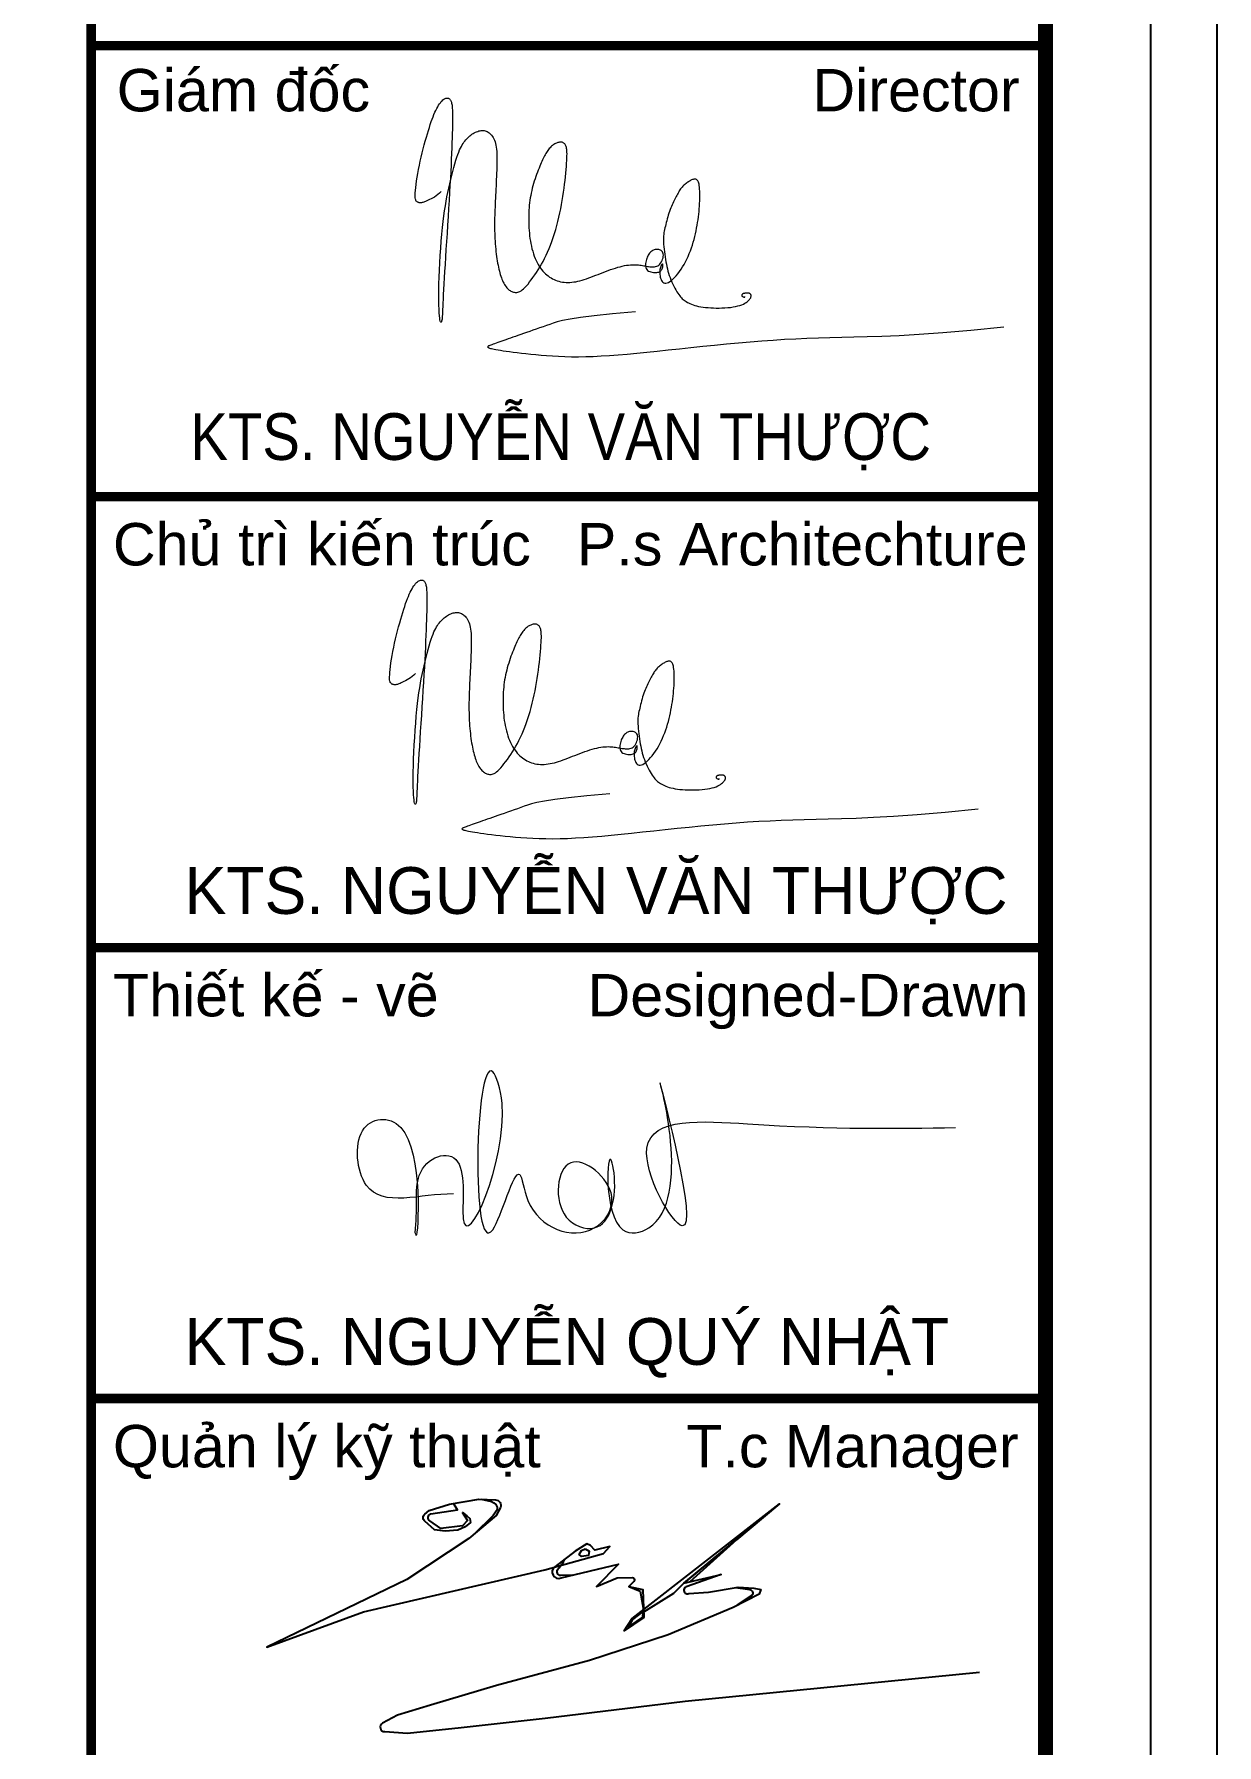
# Model space of a CAD drawing. Header units: millimetres. Extents: x -34806 to 662668, y 63228 to 99452.
# Drawn here: x 551685 to 556876, y 73953 to 81463 of the extents above; entities that cross this region are included whole.
import ezdxf

# ---------------------------------------------------------------- set-up
doc = ezdxf.new("R2010")
doc.units = ezdxf.units.MM
doc.header["$LTSCALE"] = 200
doc.header["$MEASUREMENT"] = 0
doc.layers.get('0').update_dxf_attribs({"color": 95, "linetype": 'CONTINUOUS'})
doc.layers.get('DEFPOINTS').update_dxf_attribs({"linetype": 'CONTINUOUS'})
doc.layers.add('hacth', color=251, linetype='CONTINUOUS', lineweight=13)
for name, color, linetype in [('KHUNGTEN', 7, 'CONTINUOUS'), ('TEXT', 7, 'CONTINUOUS'), ('TEXT2', 6, 'CONTINUOUS'), ('TH', 4, 'CONTINUOUS'), ('TUONG', 2, 'CONTINUOUS')]:
    doc.layers.add(name, color=color, linetype=linetype)
doc.styles.add('Arial iso', font='VNARIAL.ttf')
doc.styles.add('VNCC-SIM', font='VHAVAN.ttf', dxfattribs={"width": 0.85})

# ---------------------------------------------------------------- blocks, each defined once
blk = doc.blocks.new('eyey')
at = {"layer": 'TEXT'}
blk.add_lwpolyline([(857598, -329566), (858221, -330064), (858651, -330415), (858732, -330999), (857985, -331594), (857001, -332040), (855251, -332170), (853778, -331988), (852444, -330783, -0.4387421), (852435, -329839), (853068, -329329), (855860, -328456), (859862, -327752), (862169, -327861, -0.5275311), (862824, -328922), (862263, -329997), (858501, -333190), (849998, -338818), (830763, -348112), (844015, -343247), (868918, -337466), (876988, -335232), (877866, -334275), (875791, -334754), (875192, -334116), (874674, -333917), (873078, -334913), (870285, -337066, 0.8764844), (871163, -338581), (879063, -336707), (876030, -339776), (878863, -338581), (880914, -338538, -0.6789702), (881138, -339070), (880465, -339743), (882366, -340167), (882523, -344014), (879841, -345842), (880914, -344171), (901170, -328430), (888030, -339316), (893139, -338110), (888339, -339821, 1.0448231), (888704, -340719), (891399, -340550), (895469, -339849), (897603, -339989), (898585, -340158), (898361, -340831), (894793, -342630), (885863, -346421), (875047, -349907), (862289, -353363), (853242, -356064), (848723, -357411), (846645, -358532, 0.7905999), (846954, -359682), (850074, -359907), (857433, -359122), (868980, -357832), (888178, -355522), (928630, -351509)], format="xyb", dxfattribs=at)
at = {"layer": 'TEXT2'}
blk.add_lwpolyline([(874449, -334606), (875013, -334916), (874942, -335493), (873969, -335662), (873645, -335352), (873984, -334803), (874449, -334606)], dxfattribs=at)
at = {"layer": 'TH'}
for points in [[(857598, -329566), (858324, -330711), (857636, -331414), (854668, -331804), (853122, -330758, -0.6401793), (853278, -329806), (856949, -329244), (856369, -328366)], [(872753, -338203), (871152, -338252, -0.6729427), (870752, -337349, 0.084292), (871681, -335989, -4.5625712)], [(895092, -339914), (897074, -340190, -0.6042128), (897360, -340984), (895356, -342346)]]:
    blk.add_lwpolyline(points, format="xyb", dxfattribs=at)
for points in [[(882530, -343232), (886628, -340681), (888030, -339316), (901170, -328430), (895230, -333351), (888856, -339121)], [(880465, -339743), (882016, -340407), (882480, -342954)], [(882369, -343261), (882330, -343965), (880467, -345241), (881028, -344278), (882369, -343261)]]:
    blk.add_lwpolyline(points, dxfattribs=at)
at = {"layer": 'TUONG'}
blk.add_lwpolyline([(860168, -327766), (861604, -328110, -0.3773591), (862396, -329233), (861839, -329994), (859245, -332558)], format="xyb", dxfattribs=at)
blk = doc.blocks.new('khung')
at = {"color": 7}
for points in [[(28904.2, 10202.6), (28898.2, 10196.7), (28891.9, 10191.4), (28885.5, 10186.7), (28879.2, 10182.6), (28872.9, 10178.9), (28866.9, 10175.8), (28861.2, 10173), (28856, 10170.6), (28851.4, 10168.5), (28847.3, 10166.7), (28843.6, 10165.2), (28840.4, 10164), (28837.5, 10163), (28834.8, 10162.2), (28832.4, 10161.7), (28830, 10161.5), (28827.8, 10161.4), (28825.6, 10161.6), (28823.5, 10161.9), (28821.4, 10162.4), (28819.5, 10163.2), (28817.7, 10164.1), (28816, 10165.2), (28814.5, 10166.5), (28813.1, 10168), (28811.8, 10169.8), (28810.8, 10172.2), (28810, 10175.2), (28809.4, 10179.1), (28809.1, 10184), (28809.1, 10190.2), (28809.5, 10197.7), (28810.1, 10206.8), (28811.2, 10217.2), (28812.6, 10228.9), (28814.3, 10241.5), (28816.3, 10255), (28818.7, 10269.2), (28821.3, 10283.9), (28824.3, 10298.9), (28827.5, 10314), (28831, 10329.1), (28834.6, 10344.2), (28838.4, 10359), (28842.2, 10373.6), (28846.1, 10387.7), (28850, 10401.2), (28853.7, 10414.2), (28857.4, 10426.3), (28860.9, 10437.8), (28864.4, 10448.5), (28867.8, 10458.6), (28871.2, 10468), (28874.5, 10476.8), (28877.8, 10485.1), (28881.2, 10492.8), (28884.6, 10500), (28887.9, 10506.6), (28891.3, 10512.8), (28894.7, 10518.4), (28898.1, 10523.4), (28901.4, 10528), (28904.6, 10531.9), (28907.7, 10535.3), (28910.8, 10538.2), (28913.7, 10540.5), (28916.6, 10542.3), (28919.3, 10543.6), (28921.8, 10544.5), (28924.3, 10545), (28926.5, 10545.1), (28928.7, 10544.9), (28930.6, 10544.3), (28932.5, 10543.4), (28934.1, 10542.3), (28935.7, 10540.8), (28937.1, 10539.1), (28938.3, 10537.1), (28939.5, 10534.9), (28940.6, 10532.4), (28941.5, 10529.6), (28942.4, 10526.5), (28943.2, 10522.9), (28943.8, 10518.6), (28944.4, 10513.5), (28944.9, 10507.4), (28945.2, 10500.3), (28945.4, 10492), (28945.6, 10482.4), (28945.6, 10471.5), (28945.5, 10459.3), (28945.4, 10445.9), (28945.1, 10431.3), (28944.7, 10415.6), (28944.2, 10398.9), (28943.6, 10381.1), (28942.9, 10362.3), (28942.1, 10342.5), (28941.2, 10321.6), (28940.2, 10299.6), (28939, 10276.3), (28937.8, 10251.9), (28936.3, 10226.1), (28934.8, 10198.9), (28933.1, 10170.4), (28931.3, 10140.9), (28929.4, 10110.7), (28927.5, 10080.1), (28925.5, 10049.6), (28923.6, 10019.5), (28921.7, 9990.2), (28919.9, 9962), (28918.3, 9935.2), (28916.7, 9910), (28915.3, 9886.4), (28914.1, 9864.4), (28912.9, 9844.2), (28911.9, 9825.7), (28911, 9809), (28910.3, 9794.2), (28909.8, 9781.3), (28909.3, 9770.2), (28908.9, 9760.7), (28908.5, 9752.6), (28908.2, 9745.8), (28907.8, 9740.2), (28907.3, 9735.5), (28906.7, 9731.6), (28905.9, 9728.4), (28905, 9726), (28904, 9724.6), (28903, 9724.4), (28901.9, 9725.6), (28900.8, 9728.4), (28899.7, 9733), (28898.7, 9739.4), (28897.8, 9748), (28897, 9758.7), (28896.3, 9771.4), (28895.8, 9786.1), (28895.5, 9802.9), (28895.4, 9821.5), (28895.6, 9842.1), (28896.1, 9864.6), (28896.9, 9888.9), (28898, 9914.6), (28899.3, 9941.1), (28900.9, 9968.1), (28902.8, 9995), (28904.7, 10021.4), (28906.9, 10046.8), (28909.2, 10070.8), (28911.6, 10092.9), (28914, 10113.4), (28916.7, 10132.4), (28919.4, 10150.2), (28922.3, 10167.1), (28925.3, 10183.4), (28928.5, 10199.2), (28931.9, 10214.9), (28935.4, 10230.7), (28939.1, 10246.3), (28942.8, 10261.7), (28946.6, 10276.6), (28950.4, 10290.9), (28954.2, 10304.5), (28957.9, 10317), (28961.5, 10328.3), (28965, 10338.4), (28968.4, 10347.3), (28971.6, 10355.1), (28974.8, 10362), (28978, 10368.1), (28981.1, 10373.5), (28984.3, 10378.5), (28987.6, 10383.1), (28990.9, 10387.5), (28994.3, 10391.6), (28997.8, 10395.6), (29001.5, 10399.3), (29005.2, 10402.9), (29009, 10406.2), (29012.9, 10409.3), (29016.9, 10412.2), (29021.1, 10414.9), (29025.3, 10417.4), (29029.6, 10419.6), (29033.9, 10421.5), (29038.1, 10423.1), (29042.4, 10424.5), (29046.5, 10425.4), (29050.6, 10426.1), (29054.5, 10426.3), (29058.3, 10426.2), (29062, 10425.7), (29065.6, 10424.9), (29069.2, 10423.6), (29072.6, 10422), (29076, 10420.1), (29079.3, 10417.8), (29082.5, 10415.1), (29085.7, 10412.1), (29088.8, 10408.6), (29091.7, 10404.8), (29094.5, 10400.5), (29097, 10395.8), (29099.3, 10390.7), (29101.4, 10385), (29103.1, 10378.9), (29104.6, 10372.2), (29105.8, 10365.1), (29106.7, 10357.5), (29107.5, 10349.5), (29108, 10340.9), (29108.3, 10331.9), (29108.4, 10322.4), (29108.4, 10312.5), (29108.2, 10302.2), (29108, 10291.6), (29107.6, 10280.6), (29107.2, 10269.4), (29106.6, 10258.1), (29106.1, 10246.6), (29105.5, 10235), (29105, 10223.5), (29104.4, 10211.9), (29103.9, 10200.4), (29103.3, 10189.1), (29102.8, 10177.9), (29102.3, 10166.9), (29101.8, 10156.1), (29101.4, 10145.6), (29101, 10135.5), (29100.6, 10125.6), (29100.3, 10116), (29100, 10106.5), (29099.8, 10097.1), (29099.7, 10087.8), (29099.7, 10078.4), (29099.8, 10068.9), (29100, 10059.3), (29100.2, 10049.6), (29100.6, 10039.9), (29101.1, 10030.1), (29101.6, 10020.4), (29102.3, 10010.8), (29103.1, 10001.3), (29103.9, 9991.9), (29104.9, 9982.8), (29106, 9973.8), (29107.1, 9965.2), (29108.3, 9956.7), (29109.6, 9948.5), (29111, 9940.6), (29112.5, 9932.9), (29114, 9925.5), (29115.5, 9918.4), (29117.2, 9911.6), (29118.9, 9905.1), (29120.7, 9898.8), (29122.6, 9892.8), (29124.6, 9887.1), (29126.7, 9881.6), (29128.9, 9876.3), (29131.2, 9871.3), (29133.7, 9866.6), (29136.3, 9862.1), (29139, 9858), (29141.8, 9854.1), (29144.6, 9850.5), (29147.5, 9847.3), (29150.4, 9844.5), (29153.4, 9841.9), (29156.4, 9839.8), (29159.4, 9838), (29162.5, 9836.4), (29165.6, 9835.2), (29168.8, 9834.3), (29171.9, 9833.6), (29175.1, 9833.2), (29178.4, 9833), (29181.7, 9833.1), (29185.2, 9833.7), (29188.8, 9834.8), (29192.6, 9836.5), (29196.7, 9838.9), (29201.1, 9842.1), (29205.8, 9846.2), (29210.9, 9851.2), (29216.4, 9857.2), (29222.1, 9863.9), (29228.1, 9871.4), (29234.2, 9879.5), (29240.4, 9888.1), (29246.7, 9897.1), (29252.9, 9906.4), (29259.1, 9916), (29265.2, 9925.9), (29271.2, 9936.2), (29277.1, 9946.7), (29282.9, 9957.7), (29288.6, 9969.2), (29294.1, 9981.1), (29299.4, 9993.6), (29304.7, 10006.7), (29309.7, 10020.2), (29314.5, 10034.2), (29319.2, 10048.6), (29323.6, 10063.4), (29327.8, 10078.3), (29331.7, 10093.5), (29335.4, 10108.7), (29338.8, 10124.1), (29341.9, 10139.4), (29344.8, 10154.7), (29347.4, 10169.9), (29349.8, 10185), (29352.1, 10200), (29354.1, 10214.7), (29356, 10229.1), (29357.7, 10243.3), (29359.2, 10257), (29360.6, 10270.3), (29361.8, 10282.9), (29362.8, 10294.9), (29363.6, 10306), (29364.2, 10316.2), (29364.7, 10325.4), (29364.9, 10333.4), (29365, 10340.5), (29364.8, 10346.7), (29364.5, 10352), (29364, 10356.7), (29363.4, 10360.7), (29362.6, 10364.3), (29361.6, 10367.4), (29360.5, 10370.2), (29359.3, 10372.8), (29358, 10375), (29356.5, 10377), (29354.8, 10378.7), (29353.1, 10380.2), (29351.2, 10381.4), (29349.2, 10382.3), (29347, 10383), (29344.7, 10383.4), (29342.3, 10383.6), (29339.8, 10383.6), (29337.2, 10383.3), (29334.5, 10382.8), (29331.8, 10382.1), (29328.9, 10381.2), (29326, 10380.1), (29323.1, 10378.8), (29320.1, 10377.2), (29317.2, 10375.5), (29314.2, 10373.5), (29311.3, 10371.3), (29308.4, 10368.8), (29305.6, 10366.2), (29302.9, 10363.3), (29300.2, 10360.1), (29297.6, 10356.8), (29295.1, 10353.2), (29292.5, 10349.5), (29290.1, 10345.5), (29287.7, 10341.5), (29285.2, 10337.2), (29282.8, 10332.9), (29280.5, 10328.3), (29278, 10323.5), (29275.6, 10318.5), (29273.1, 10313.2), (29270.6, 10307.5), (29268, 10301.5), (29265.2, 10295.1), (29262.4, 10288.3), (29259.6, 10281), (29256.6, 10273.5), (29253.7, 10265.6), (29250.8, 10257.5), (29248, 10249.1), (29245.2, 10240.7), (29242.6, 10232.1), (29240.2, 10223.4), (29237.9, 10214.8), (29235.8, 10206), (29233.8, 10197.3), (29232.1, 10188.4), (29230.5, 10179.6), (29229.1, 10170.7), (29227.9, 10161.7), (29226.9, 10152.7), (29226.1, 10143.7), (29225.4, 10134.6), (29225, 10125.5), (29224.7, 10116.3), (29224.6, 10107), (29224.6, 10097.7), (29224.7, 10088.3), (29225.1, 10078.8), (29225.5, 10069.3), (29226.1, 10059.7), (29227, 10050.1), (29228, 10040.5), (29229.2, 10030.9), (29230.7, 10021.3), (29232.5, 10011.8), (29234.5, 10002.4), (29236.7, 9993.1), (29239.3, 9983.9), (29242, 9975), (29245, 9966.4), (29248.3, 9958), (29251.8, 9950.1), (29255.4, 9942.5), (29259.3, 9935.4), (29263.4, 9928.8), (29267.7, 9922.6), (29272.1, 9916.9), (29276.7, 9911.5), (29281.4, 9906.4), (29286.3, 9901.8), (29291.2, 9897.4), (29296.2, 9893.4), (29301.3, 9889.6), (29306.6, 9886.2), (29311.9, 9883.1), (29317.5, 9880.3), (29323.2, 9877.8), (29329, 9875.7), (29335.1, 9873.9), (29341.4, 9872.4), (29347.9, 9871.2), (29354.6, 9870.4), (29361.4, 9869.9), (29368.4, 9869.8), (29375.5, 9869.9), (29382.7, 9870.5), (29390.1, 9871.4), (29397.4, 9872.6), (29404.9, 9874.1), (29412.5, 9876), (29420.2, 9878.1), (29428.1, 9880.5), (29436.1, 9883.2), (29444.3, 9886.1), (29452.7, 9889.2), (29461.3, 9892.5), (29470.1, 9895.9), (29479, 9899.4), (29488, 9903), (29497.1, 9906.6), (29506.3, 9910.1), (29515.4, 9913.5), (29524.4, 9916.7), (29533.4, 9919.7), (29542.2, 9922.6), (29550.8, 9925.1), (29559.3, 9927.4), (29567.5, 9929.5), (29575.4, 9931.2), (29583, 9932.6), (29590.2, 9933.6), (29597.1, 9934.3), (29603.6, 9934.7), (29609.8, 9934.8), (29615.6, 9934.7), (29621.2, 9934.3), (29626.5, 9933.8), (29631.6, 9933.2), (29636.5, 9932.5), (29641.3, 9931.7), (29645.9, 9930.9), (29650.4, 9930.1), (29654.8, 9929.3), (29659.1, 9928.6), (29663.4, 9928), (29667.7, 9927.5), (29672.1, 9927.1), (29676.4, 9926.9), (29680.8, 9926.9), (29685.2, 9927.2), (29689.4, 9928), (29693.5, 9929.2), (29697.5, 9931), (29701.2, 9933.4), (29704.7, 9936.5), (29707.9, 9940.4), (29710.7, 9944.8), (29713.1, 9949.8), (29715.1, 9954.9), (29716.5, 9960.1), (29717.4, 9965.3), (29717.7, 9970.1), (29717.4, 9974.5), (29716.4, 9978.3), (29714.8, 9981.5), (29712.7, 9984.2), (29710.2, 9986.3), (29707.3, 9988), (29704.2, 9989.2), (29700.9, 9990), (29697.5, 9990.4), (29694.2, 9990.5), (29690.8, 9990.3), (29687.6, 9989.8), (29684.4, 9988.9), (29681.2, 9987.7), (29678.2, 9986.2), (29675.3, 9984.3), (29672.5, 9982.1), (29669.8, 9979.6), (29667.2, 9976.7), (29664.9, 9973.6), (29662.7, 9970.1), (29660.6, 9966.3), (29658.8, 9962.3), (29657.1, 9958), (29655.6, 9953.4), (29654.4, 9948.6), (29653.4, 9943.7), (29652.8, 9938.7), (29652.5, 9933.8), (29652.8, 9929), (29653.7, 9924.6), (29655.1, 9920.5), (29657.3, 9916.9), (29660.2, 9913.9), (29663.8, 9911.5), (29667.8, 9909.5), (29672.2, 9908.1), (29676.8, 9907.1), (29681.4, 9906.4), (29685.9, 9906.2), (29690.2, 9906.2), (29694.1, 9906.5), (29697.6, 9907.1), (29700.8, 9908), (29703.7, 9909.2), (29706.2, 9910.7), (29708.4, 9912.6), (29710.3, 9914.8), (29712, 9917.3), (29713.3, 9920.2), (29714.4, 9923.3), (29715.3, 9926.5), (29715.8, 9929.5), (29716.1, 9932.3), (29716, 9934.7), (29715.7, 9936.5), (29715.2, 9937.6), (29714.3, 9937.8), (29713.2, 9937.2), (29711.9, 9935.8), (29710.6, 9933.8), (29709.3, 9931.2), (29708, 9928.1), (29706.8, 9924.6), (29705.8, 9920.7), (29705.1, 9916.6), (29704.6, 9912.2), (29704.4, 9907.7), (29704.5, 9903.1), (29704.9, 9898.5), (29705.6, 9893.9), (29706.5, 9889.4), (29707.8, 9885), (29709.4, 9880.9), (29711.3, 9877), (29713.6, 9873.7), (29716.3, 9870.9), (29719.3, 9868.8), (29722.8, 9867.5), (29726.8, 9867.2), (29731.2, 9868), (29736.1, 9869.9), (29741.4, 9872.9), (29747.1, 9877), (29752.9, 9882), (29759, 9887.8), (29765.1, 9894.4), (29771.1, 9901.7), (29777.1, 9909.6), (29782.9, 9917.9), (29788.4, 9926.7), (29793.8, 9935.9), (29798.9, 9945.5), (29803.8, 9955.2), (29808.4, 9965.3), (29812.7, 9975.4), (29816.8, 9985.7), (29820.5, 9996.1), (29824, 10006.5), (29827.1, 10016.9), (29830.1, 10027.3), (29832.8, 10037.7), (29835.2, 10048.1), (29837.5, 10058.5), (29839.6, 10068.8), (29841.5, 10079.1), (29843.2, 10089.3), (29844.8, 10099.4), (29846.2, 10109.5), (29847.4, 10119.5), (29848.5, 10129.5), (29849.4, 10139.5), (29850.1, 10149.4), (29850.6, 10159.2), (29851.1, 10169), (29851.3, 10178.4), (29851.4, 10187.6), (29851.3, 10196.2), (29851.1, 10204.3), (29850.6, 10211.8), (29850.1, 10218.4), (29849.4, 10224.2), (29848.5, 10229.2), (29847.4, 10233.4), (29846.3, 10236.9), (29845, 10239.9), (29843.6, 10242.2), (29842.1, 10244.1), (29840.5, 10245.6), (29838.9, 10246.7), (29837.1, 10247.5), (29835.2, 10248), (29833.2, 10248.2), (29831.1, 10248.1), (29828.9, 10247.7), (29826.6, 10247), (29824.1, 10246.2), (29821.4, 10245.1), (29818.7, 10243.8), (29815.8, 10242.3), (29812.9, 10240.6), (29809.9, 10238.7), (29806.8, 10236.7), (29803.8, 10234.6), (29800.8, 10232.3), (29797.8, 10229.9), (29794.9, 10227.4), (29792, 10224.7), (29789.2, 10221.9), (29786.4, 10219), (29783.7, 10215.8), (29781.1, 10212.5), (29778.6, 10209), (29776.2, 10205.3), (29773.9, 10201.4), (29771.6, 10197.3), (29769.3, 10193.1), (29767.1, 10188.6), (29764.8, 10184.1), (29762.5, 10179.4), (29760.2, 10174.6), (29757.7, 10169.6), (29755.2, 10164.5), (29752.7, 10159.3), (29750.2, 10153.9), (29747.6, 10148.3), (29745.1, 10142.5), (29742.7, 10136.4), (29740.3, 10130.1), (29738.1, 10123.5), (29735.9, 10116.7), (29733.9, 10109.8), (29731.9, 10102.8), (29730.1, 10095.8), (29728.3, 10089), (29726.7, 10082.3), (29725.1, 10075.9), (29723.7, 10069.7), (29722.3, 10063.8), (29721.1, 10058), (29720.1, 10052.1), (29719.2, 10046), (29718.6, 10039.7), (29718.3, 10033), (29718.2, 10025.7), (29718.4, 10017.9), (29718.9, 10009.5), (29719.6, 10000.7), (29720.5, 9991.6), (29721.6, 9982.2), (29722.9, 9972.9), (29724.2, 9963.5), (29725.7, 9954.3), (29727.2, 9945.4), (29728.8, 9936.6), (29730.5, 9928.1), (29732.4, 9919.7), (29734.4, 9911.5), (29736.7, 9903.4), (29739.2, 9895.3), (29742.1, 9887.3), (29745.2, 9879.3), (29748.6, 9871.3), (29752.2, 9863.6), (29755.9, 9856.1), (29759.7, 9848.9), (29763.5, 9842.1), (29767.2, 9835.9), (29770.8, 9830.2), (29774.3, 9825.2), (29777.6, 9820.7), (29780.8, 9816.8), (29784, 9813.3), (29787.2, 9810.1), (29790.5, 9807.2), (29794, 9804.5), (29797.7, 9801.9), (29801.6, 9799.4), (29805.8, 9796.9), (29810.4, 9794.5), (29815.3, 9792.1), (29820.7, 9789.9), (29826.5, 9787.7), (29832.8, 9785.7), (29839.6, 9783.9), (29847, 9782.2), (29854.9, 9780.7), (29863.3, 9779.4), (29872.2, 9778.3), (29881.5, 9777.4), (29891.1, 9776.7), (29901.1, 9776.3), (29911.3, 9776.1), (29921.8, 9776.1), (29932.3, 9776.3), (29942.9, 9776.8), (29953.3, 9777.6), (29963.3, 9778.6), (29973, 9780), (29982, 9781.6), (29990.4, 9783.5), (29997.9, 9785.7), (30004.7, 9788.2), (30010.7, 9790.8), (30015.9, 9793.6), (30020.5, 9796.4), (30024.5, 9799.2), (30027.9, 9802), (30030.7, 9804.7), (30033, 9807.2), (30034.9, 9809.6), (30036.4, 9811.8), (30037.5, 9813.8), (30038.2, 9815.7), (30038.7, 9817.5), (30039, 9819.1), (30039.1, 9820.6), (30039, 9822), (30038.8, 9823.3), (30038.5, 9824.4), (30038, 9825.5), (30037.4, 9826.4), (30036.7, 9827.3), (30035.8, 9828), (30034.9, 9828.7), (30033.8, 9829.2), (30032.6, 9829.7), (30031.4, 9830.1), (30030.1, 9830.4), (30028.8, 9830.6), (30027.5, 9830.8), (30026.1, 9830.9), (30024.9, 9831), (30023.6, 9831), (30022.4, 9831), (30021.3, 9830.9), (30020.1, 9830.8), (30019, 9830.7), (30017.9, 9830.5), (30016.8, 9830.3), (30015.7, 9830.1), (30014.6, 9829.8), (30013.5, 9829.6), (30012.4, 9829.3), (30011.3, 9829), (30010.3, 9828.7), (30009.4, 9828.3), (30008.5, 9827.9), (30007.8, 9827.4), (30007.1, 9826.9), (30006.6, 9826.4), (30006.2, 9825.9), (30005.8, 9825.3), (30005.5, 9824.7), (30005.3, 9824.1), (30005.2, 9823.5), (30005.1, 9822.9), (30005, 9822.3), (30005, 9821.8), (30005.1, 9821.2), (30005.3, 9820.6), (30005.7, 9820), (30006.3, 9819.4), (30007.1, 9818.8), (30008.1, 9818.1), (30009.5, 9817.4), (30011, 9816.8), (30012.5, 9816.2), (30013.9, 9815.8), (30015.1, 9815.7), (30015.9, 9816), (30016.3, 9816.6), (30016, 9817.8)], [(29615.2, 9762.2), (29531, 9754.3), (29464.9, 9747.3), (29414.2, 9741), (29376.4, 9735.4), (29348.9, 9730.2), (29329, 9725.3), (29314.1, 9720.8), (29301.6, 9716.3), (29289.4, 9711.9), (29277.1, 9707.5), (29264.8, 9703.2), (29252.5, 9698.9), (29240.4, 9694.7), (29228.6, 9690.6), (29217.1, 9686.6), (29206, 9682.7), (29195.5, 9679), (29185.4, 9675.5), (29175.8, 9672.1), (29166.6, 9668.8), (29157.8, 9665.7), (29149.4, 9662.7), (29141.3, 9659.8), (29133.5, 9657), (29125.9, 9654.3), (29118.6, 9651.8), (29111.8, 9649.4), (29105.4, 9647.1), (29099.5, 9645.1), (29094.2, 9643.2), (29089.5, 9641.5), (29085.6, 9640.1), (29082.4, 9638.9), (29079.9, 9637.9), (29078, 9637.1), (29076.7, 9636.4), (29075.7, 9635.9), (29075.1, 9635.4), (29074.7, 9634.9), (29074.5, 9634.5), (29074.3, 9634), (29074.3, 9633.4), (29074.4, 9632.9), (29074.9, 9632.3), (29075.7, 9631.6), (29077, 9630.9), (29078.8, 9630.1), (29081.2, 9629.3), (29084.3, 9628.4), (29088.1, 9627.4), (29092.8, 9626.4), (29098.4, 9625.3), (29104.9, 9624.1), (29112.5, 9622.8), (29121.1, 9621.4), (29131, 9619.8), (29142.1, 9618.2), (29154.3, 9616.5), (29167.8, 9614.7), (29182.3, 9612.8), (29197.9, 9611), (29214.5, 9609.1), (29232.1, 9607.2), (29250.6, 9605.4), (29270, 9603.6), (29290.2, 9602), (29311.5, 9600.5), (29333.7, 9599.3), (29357, 9598.4), (29381.3, 9597.8), (29406.7, 9597.7), (29433.3, 9598.1), (29461.2, 9599), (29490.2, 9600.5), (29520.7, 9602.4), (29552.5, 9604.8), (29585.8, 9607.6), (29620.7, 9610.8), (29657.1, 9614.4), (29695.3, 9618.3), (29735.1, 9622.5), (29776.4, 9626.9), (29818.8, 9631.4), (29862, 9636), (29905.6, 9640.5), (29949.3, 9644.8), (29992.9, 9648.9), (30035.9, 9652.7), (30078.1, 9656), (30119.8, 9658.9), (30161.1, 9661.5), (30202.3, 9663.7), (30243.7, 9665.6), (30285.4, 9667.1), (30327.7, 9668.4), (30371, 9669.5), (30415.7, 9670.3), (30464, 9671.4), (30518.2, 9673.2), (30581, 9676), (30654.5, 9680.3), (30741.4, 9686.6), (30844.1, 9695.3), (30964.9, 9706.9)], [(28810.3, 8437.5), (28804.3, 8431.6), (28798, 8426.3), (28791.7, 8421.6), (28785.3, 8417.5), (28779, 8413.9), (28773, 8410.7), (28767.3, 8407.9), (28762.1, 8405.5), (28757.5, 8403.4), (28753.4, 8401.6), (28749.7, 8400.1), (28746.5, 8398.9), (28743.6, 8397.9), (28740.9, 8397.2), (28738.5, 8396.7), (28736.1, 8396.4), (28733.9, 8396.3), (28731.7, 8396.5), (28729.6, 8396.8), (28727.5, 8397.4), (28725.6, 8398.1), (28723.8, 8399), (28722.1, 8400.1), (28720.6, 8401.4), (28719.2, 8402.9), (28717.9, 8404.7), (28716.9, 8407.1), (28716.1, 8410.1), (28715.5, 8414), (28715.2, 8419), (28715.2, 8425.1), (28715.6, 8432.7), (28716.3, 8441.7), (28717.3, 8452.1), (28718.7, 8463.8), (28720.4, 8476.4), (28722.4, 8489.9), (28724.8, 8504.1), (28727.4, 8518.8), (28730.4, 8533.8), (28733.6, 8548.9), (28737.1, 8564), (28740.7, 8579.1), (28744.5, 8594), (28748.3, 8608.5), (28752.2, 8622.6), (28756.1, 8636.2), (28759.8, 8649.1), (28763.5, 8661.3), (28767.1, 8672.7), (28770.5, 8683.4), (28773.9, 8693.5), (28777.3, 8702.9), (28780.6, 8711.7), (28783.9, 8720), (28787.3, 8727.7), (28790.7, 8734.9), (28794.1, 8741.5), (28797.5, 8747.7), (28800.8, 8753.3), (28804.2, 8758.4), (28807.5, 8762.9), (28810.7, 8766.9), (28813.9, 8770.3), (28816.9, 8773.1), (28819.8, 8775.4), (28822.7, 8777.2), (28825.4, 8778.6), (28827.9, 8779.5), (28830.4, 8779.9), (28832.6, 8780), (28834.8, 8779.8), (28836.7, 8779.2), (28838.6, 8778.4), (28840.2, 8777.2), (28841.8, 8775.8), (28843.2, 8774), (28844.5, 8772), (28845.6, 8769.8), (28846.7, 8767.3), (28847.7, 8764.6), (28848.5, 8761.4), (28849.3, 8757.8), (28849.9, 8753.5), (28850.5, 8748.4), (28851, 8742.4), (28851.3, 8735.3), (28851.6, 8727), (28851.7, 8717.3), (28851.7, 8706.4), (28851.6, 8694.2), (28851.5, 8680.8), (28851.2, 8666.2), (28850.8, 8650.5), (28850.3, 8633.8), (28849.7, 8616), (28849, 8597.2), (28848.2, 8577.4), (28847.3, 8556.5), (28846.3, 8534.5), (28845.1, 8511.3), (28843.9, 8486.8), (28842.5, 8461), (28840.9, 8433.8), (28839.2, 8405.4), (28837.4, 8375.8), (28835.5, 8345.6), (28833.6, 8315), (28831.6, 8284.5), (28829.7, 8254.4), (28827.8, 8225.1), (28826.1, 8196.9), (28824.4, 8170.1), (28822.8, 8144.9), (28821.4, 8121.3), (28820.2, 8099.3), (28819, 8079.1), (28818, 8060.6), (28817.2, 8043.9), (28816.4, 8029.1), (28815.9, 8016.3), (28815.4, 8005.1), (28815, 7995.6), (28814.7, 7987.5), (28814.3, 7980.8), (28813.9, 7975.1), (28813.4, 7970.4), (28812.8, 7966.5), (28812, 7963.3), (28811.1, 7960.9), (28810.2, 7959.5), (28809.1, 7959.4), (28808, 7960.6), (28806.9, 7963.3), (28805.8, 7967.9), (28804.8, 7974.4), (28803.9, 7982.9), (28803.1, 7993.6), (28802.4, 8006.3), (28801.9, 8021), (28801.6, 8037.8), (28801.5, 8056.5), (28801.7, 8077.1), (28802.2, 8099.6), (28803, 8123.8), (28804.1, 8149.5), (28805.5, 8176), (28807.1, 8203), (28808.9, 8229.9), (28810.9, 8256.3), (28813, 8281.8), (28815.3, 8305.7), (28817.7, 8327.8), (28820.2, 8348.3), (28822.8, 8367.3), (28825.5, 8385.1), (28828.4, 8402.1), (28831.4, 8418.3), (28834.6, 8434.2), (28838, 8449.9), (28841.5, 8465.6), (28845.2, 8481.2), (28848.9, 8496.6), (28852.7, 8511.5), (28856.5, 8525.9), (28860.3, 8539.4), (28864, 8551.9), (28867.7, 8563.3), (28871.1, 8573.3), (28874.5, 8582.2), (28877.7, 8590), (28880.9, 8596.9), (28884.1, 8603), (28887.2, 8608.4), (28890.4, 8613.4), (28893.7, 8618), (28897, 8622.4), (28900.4, 8626.6), (28904, 8630.5), (28907.6, 8634.3), (28911.3, 8637.8), (28915.1, 8641.1), (28919, 8644.2), (28923.1, 8647.1), (28927.2, 8649.8), (28931.4, 8652.3), (28935.7, 8654.5), (28940, 8656.4), (28944.2, 8658.1), (28948.5, 8659.4), (28952.6, 8660.4), (28956.7, 8661), (28960.6, 8661.2), (28964.4, 8661.1), (28968.1, 8660.6), (28971.7, 8659.8), (28975.3, 8658.6), (28978.7, 8657), (28982.1, 8655), (28985.4, 8652.7), (28988.6, 8650), (28991.8, 8647), (28994.9, 8643.6), (28997.8, 8639.7), (29000.6, 8635.5), (29003.1, 8630.8), (29005.4, 8625.6), (29007.5, 8619.9), (29009.2, 8613.8), (29010.7, 8607.2), (29011.9, 8600), (29012.8, 8592.4), (29013.6, 8584.4), (29014.1, 8575.8), (29014.4, 8566.8), (29014.5, 8557.4), (29014.5, 8547.4), (29014.4, 8537.1), (29014.1, 8526.5), (29013.7, 8515.5), (29013.3, 8504.4), (29012.8, 8493), (29012.2, 8481.5), (29011.6, 8470), (29011.1, 8458.4), (29010.5, 8446.8), (29010, 8435.3), (29009.4, 8424), (29008.9, 8412.8), (29008.4, 8401.8), (29007.9, 8391), (29007.5, 8380.6), (29007.1, 8370.4), (29006.7, 8360.6), (29006.4, 8350.9), (29006.1, 8341.4), (29006, 8332), (29005.9, 8322.7), (29005.8, 8313.3), (29005.9, 8303.8), (29006.1, 8294.3), (29006.3, 8284.6), (29006.7, 8274.8), (29007.2, 8265.1), (29007.7, 8255.3), (29008.4, 8245.7), (29009.2, 8236.2), (29010, 8226.8), (29011, 8217.7), (29012.1, 8208.8), (29013.2, 8200.1), (29014.4, 8191.6), (29015.7, 8183.4), (29017.1, 8175.5), (29018.6, 8167.8), (29020.1, 8160.4), (29021.6, 8153.3), (29023.3, 8146.5), (29025, 8140), (29026.8, 8133.7), (29028.7, 8127.7), (29030.7, 8122), (29032.8, 8116.5), (29035, 8111.3), (29037.4, 8106.3), (29039.8, 8101.5), (29042.4, 8097.1), (29045.1, 8092.9), (29047.9, 8089), (29050.7, 8085.5), (29053.6, 8082.3), (29056.5, 8079.4), (29059.5, 8076.9), (29062.5, 8074.7), (29065.6, 8072.9), (29068.6, 8071.4), (29071.7, 8070.1), (29074.9, 8069.2), (29078, 8068.5), (29081.2, 8068.1), (29084.5, 8067.9), (29087.8, 8068.1), (29091.3, 8068.6), (29094.9, 8069.7), (29098.7, 8071.4), (29102.8, 8073.8), (29107.2, 8077), (29111.9, 8081.1), (29117.1, 8086.2), (29122.5, 8092.1), (29128.2, 8098.9), (29134.2, 8106.3), (29140.3, 8114.4), (29146.5, 8123), (29152.8, 8132), (29159, 8141.4), (29165.2, 8151), (29171.3, 8160.9), (29177.3, 8171.1), (29183.2, 8181.7), (29189, 8192.7), (29194.7, 8204.1), (29200.2, 8216.1), (29205.6, 8228.5), (29210.8, 8241.6), (29215.8, 8255.1), (29220.7, 8269.2), (29225.3, 8283.6), (29229.7, 8298.3), (29233.9, 8313.2), (29237.8, 8328.4), (29241.5, 8343.7), (29244.9, 8359), (29248, 8374.3), (29250.9, 8389.6), (29253.5, 8404.8), (29256, 8419.9), (29258.2, 8434.9), (29260.2, 8449.6), (29262.1, 8464.1), (29263.8, 8478.2), (29265.3, 8492), (29266.7, 8505.2), (29267.9, 8517.8), (29268.9, 8529.8), (29269.7, 8540.9), (29270.4, 8551.1), (29270.8, 8560.3), (29271, 8568.4), (29271.1, 8575.4), (29270.9, 8581.6), (29270.6, 8587), (29270.1, 8591.6), (29269.5, 8595.6), (29268.7, 8599.2), (29267.7, 8602.3), (29266.6, 8605.1), (29265.4, 8607.7), (29264.1, 8610), (29262.6, 8611.9), (29261, 8613.7), (29259.2, 8615.1), (29257.3, 8616.3), (29255.3, 8617.2), (29253.1, 8617.9), (29250.8, 8618.3), (29248.4, 8618.5), (29245.9, 8618.5), (29243.3, 8618.2), (29240.6, 8617.8), (29237.9, 8617), (29235, 8616.1), (29232.1, 8615), (29229.2, 8613.7), (29226.3, 8612.1), (29223.3, 8610.4), (29220.3, 8608.4), (29217.4, 8606.2), (29214.5, 8603.8), (29211.7, 8601.1), (29209, 8598.2), (29206.3, 8595), (29203.7, 8591.7), (29201.2, 8588.1), (29198.7, 8584.4), (29196.2, 8580.5), (29193.8, 8576.4), (29191.4, 8572.2), (29189, 8567.8), (29186.6, 8563.2), (29184.2, 8558.5), (29181.7, 8553.4), (29179.2, 8548.1), (29176.7, 8542.5), (29174.1, 8536.5), (29171.4, 8530), (29168.6, 8523.2), (29165.7, 8516), (29162.8, 8508.4), (29159.8, 8500.5), (29156.9, 8492.4), (29154.1, 8484), (29151.4, 8475.6), (29148.7, 8467), (29146.3, 8458.4), (29144, 8449.7), (29141.9, 8441), (29139.9, 8432.2), (29138.2, 8423.4), (29136.6, 8414.5), (29135.2, 8405.6), (29134, 8396.6), (29133, 8387.7), (29132.2, 8378.6), (29131.6, 8369.5), (29131.1, 8360.4), (29130.8, 8351.2), (29130.7, 8341.9), (29130.7, 8332.6), (29130.9, 8323.2), (29131.2, 8313.7), (29131.6, 8304.2), (29132.3, 8294.6), (29133.1, 8285), (29134.1, 8275.4), (29135.4, 8265.8), (29136.8, 8256.3), (29138.6, 8246.8), (29140.6, 8237.3), (29142.8, 8228), (29145.4, 8218.9), (29148.1, 8209.9), (29151.1, 8201.3), (29154.4, 8192.9), (29157.9, 8185), (29161.6, 8177.4), (29165.5, 8170.4), (29169.5, 8163.7), (29173.8, 8157.6), (29178.3, 8151.8), (29182.8, 8146.4), (29187.6, 8141.4), (29192.4, 8136.7), (29197.3, 8132.3), (29202.3, 8128.3), (29207.4, 8124.6), (29212.7, 8121.1), (29218, 8118), (29223.6, 8115.2), (29229.3, 8112.8), (29235.1, 8110.6), (29241.2, 8108.8), (29247.5, 8107.3), (29254, 8106.1), (29260.7, 8105.3), (29267.5, 8104.8), (29274.5, 8104.7), (29281.6, 8104.9), (29288.9, 8105.4), (29296.2, 8106.3), (29303.6, 8107.5), (29311, 8109), (29318.6, 8110.9), (29326.3, 8113), (29334.2, 8115.4), (29342.2, 8118.1), (29350.4, 8121), (29358.8, 8124.1), (29367.4, 8127.4), (29376.2, 8130.8), (29385.1, 8134.3), (29394.2, 8137.9), (29403.3, 8141.5), (29412.4, 8145), (29421.5, 8148.4), (29430.5, 8151.6), (29439.5, 8154.7), (29448.3, 8157.5), (29456.9, 8160), (29465.4, 8162.4), (29473.6, 8164.4), (29481.5, 8166.1), (29489.1, 8167.5), (29496.3, 8168.5), (29503.2, 8169.3), (29509.7, 8169.6), (29515.9, 8169.7), (29521.7, 8169.6), (29527.3, 8169.3), (29532.6, 8168.7), (29537.7, 8168.1), (29542.7, 8167.4), (29547.4, 8166.6), (29552, 8165.8), (29556.5, 8165), (29560.9, 8164.2), (29565.2, 8163.5), (29569.5, 8162.9), (29573.9, 8162.4), (29578.2, 8162), (29582.6, 8161.8), (29586.9, 8161.8), (29591.3, 8162.2), (29595.5, 8162.9), (29599.7, 8164.1), (29603.6, 8165.9), (29607.3, 8168.3), (29610.8, 8171.4), (29614, 8175.3), (29616.8, 8179.8), (29619.2, 8184.7), (29621.2, 8189.8), (29622.6, 8195.1), (29623.5, 8200.2), (29623.8, 8205.1), (29623.5, 8209.5), (29622.5, 8213.3), (29620.9, 8216.5), (29618.8, 8219.1), (29616.3, 8221.2), (29613.4, 8222.9), (29610.3, 8224.1), (29607, 8224.9), (29603.6, 8225.4), (29600.3, 8225.5), (29597, 8225.3), (29593.7, 8224.7), (29590.5, 8223.8), (29587.3, 8222.6), (29584.3, 8221.1), (29581.4, 8219.2), (29578.6, 8217), (29575.9, 8214.5), (29573.4, 8211.7), (29571, 8208.5), (29568.8, 8205), (29566.7, 8201.3), (29564.9, 8197.2), (29563.2, 8192.9), (29561.7, 8188.3), (29560.5, 8183.5), (29559.5, 8178.6), (29558.9, 8173.6), (29558.6, 8168.7), (29558.9, 8163.9), (29559.8, 8159.5), (29561.2, 8155.4), (29563.4, 8151.8), (29566.3, 8148.8), (29569.9, 8146.4), (29573.9, 8144.5), (29578.3, 8143), (29582.9, 8142), (29587.5, 8141.4), (29592, 8141.1), (29596.3, 8141.1), (29600.2, 8141.4), (29603.8, 8142), (29607, 8142.9), (29609.8, 8144.1), (29612.3, 8145.6), (29614.5, 8147.5), (29616.5, 8149.7), (29618.1, 8152.2), (29619.5, 8155.1), (29620.5, 8158.2), (29621.4, 8161.4), (29621.9, 8164.5), (29622.2, 8167.3), (29622.2, 8169.6), (29621.9, 8171.4), (29621.3, 8172.5), (29620.4, 8172.7), (29619.3, 8172.1), (29618.1, 8170.7), (29616.7, 8168.7), (29615.4, 8166.2), (29614.1, 8163.1), (29612.9, 8159.5), (29611.9, 8155.7), (29611.2, 8151.5), (29610.7, 8147.2), (29610.5, 8142.7), (29610.6, 8138.1), (29611, 8133.4), (29611.7, 8128.8), (29612.6, 8124.3), (29613.9, 8119.9), (29615.5, 8115.8), (29617.4, 8112), (29619.7, 8108.6), (29622.4, 8105.8), (29625.4, 8103.7), (29628.9, 8102.4), (29632.9, 8102.1), (29637.3, 8102.9), (29642.2, 8104.8), (29647.5, 8107.8), (29653.2, 8111.9), (29659, 8116.9), (29665.1, 8122.7), (29671.2, 8129.4), (29677.2, 8136.6), (29683.2, 8144.5), (29689, 8152.9), (29694.6, 8161.7), (29699.9, 8170.8), (29705, 8180.4), (29709.9, 8190.2), (29714.5, 8200.2), (29718.8, 8210.4), (29722.9, 8220.7), (29726.6, 8231), (29730.1, 8241.4), (29733.3, 8251.8), (29736.2, 8262.2), (29738.9, 8272.7), (29741.4, 8283.1), (29743.6, 8293.4), (29745.7, 8303.7), (29747.6, 8314), (29749.3, 8324.2), (29750.9, 8334.3), (29752.3, 8344.4), (29753.5, 8354.4), (29754.6, 8364.4), (29755.5, 8374.4), (29756.2, 8384.3), (29756.8, 8394.2), (29757.2, 8403.9), (29757.4, 8413.4), (29757.5, 8422.5), (29757.4, 8431.2), (29757.2, 8439.3), (29756.8, 8446.7), (29756.2, 8453.3), (29755.5, 8459.1), (29754.6, 8464.1), (29753.6, 8468.3), (29752.4, 8471.9), (29751.1, 8474.8), (29749.7, 8477.1), (29748.2, 8479), (29746.6, 8480.5), (29745, 8481.6), (29743.2, 8482.4), (29741.3, 8482.9), (29739.3, 8483.1), (29737.2, 8483), (29735, 8482.6), (29732.7, 8482), (29730.2, 8481.1), (29727.5, 8480), (29724.8, 8478.7), (29721.9, 8477.2), (29719, 8475.5), (29716, 8473.7), (29713, 8471.7), (29709.9, 8469.5), (29706.9, 8467.2), (29703.9, 8464.8), (29701, 8462.3), (29698.1, 8459.7), (29695.3, 8456.9), (29692.5, 8453.9), (29689.8, 8450.8), (29687.2, 8447.4), (29684.7, 8443.9), (29682.3, 8440.2), (29680, 8436.3), (29677.7, 8432.2), (29675.4, 8428), (29673.2, 8423.6), (29670.9, 8419), (29668.6, 8414.3), (29666.3, 8409.5), (29663.8, 8404.5), (29661.3, 8399.5), (29658.8, 8394.2), (29656.3, 8388.8), (29653.7, 8383.2), (29651.2, 8377.4), (29648.8, 8371.3), (29646.4, 8365), (29644.2, 8358.4), (29642, 8351.6), (29640, 8344.7), (29638.1, 8337.7), (29636.2, 8330.8), (29634.5, 8323.9), (29632.8, 8317.2), (29631.2, 8310.8), (29629.8, 8304.7), (29628.4, 8298.7), (29627.2, 8292.9), (29626.2, 8287), (29625.3, 8281), (29624.7, 8274.6), (29624.4, 8267.9), (29624.3, 8260.6), (29624.5, 8252.8), (29625, 8244.4), (29625.7, 8235.6), (29626.6, 8226.5), (29627.7, 8217.2), (29629, 8207.8), (29630.3, 8198.4), (29631.8, 8189.2), (29633.3, 8180.3), (29634.9, 8171.6), (29636.6, 8163), (29638.5, 8154.7), (29640.5, 8146.4), (29642.8, 8138.3), (29645.4, 8130.2), (29648.2, 8122.2), (29651.3, 8114.2), (29654.7, 8106.3), (29658.3, 8098.5), (29662, 8091), (29665.8, 8083.8), (29669.6, 8077), (29673.3, 8070.8), (29677, 8065.1), (29680.4, 8060.1), (29683.7, 8055.6), (29686.9, 8051.7), (29690.1, 8048.2), (29693.3, 8045), (29696.6, 8042.2), (29700.1, 8039.5), (29703.8, 8036.9), (29707.7, 8034.3), (29711.9, 8031.8), (29716.5, 8029.4), (29721.4, 8027), (29726.8, 8024.8), (29732.6, 8022.7), (29738.9, 8020.7), (29745.7, 8018.8), (29753.1, 8017.2), (29761, 8015.7), (29769.5, 8014.4), (29778.3, 8013.3), (29787.6, 8012.4), (29797.2, 8011.7), (29807.2, 8011.2), (29817.4, 8011), (29827.9, 8011), (29838.5, 8011.2), (29849, 8011.7), (29859.4, 8012.5), (29869.4, 8013.6), (29879.1, 8014.9), (29888.1, 8016.5), (29896.5, 8018.4), (29904, 8020.6), (29910.8, 8023.1), (29916.8, 8025.7), (29922, 8028.5), (29926.6, 8031.3), (29930.6, 8034.2), (29934, 8036.9), (29936.8, 8039.6), (29939.2, 8042.1), (29941, 8044.5), (29942.5, 8046.7), (29943.6, 8048.7), (29944.4, 8050.6), (29944.9, 8052.4), (29945.1, 8054), (29945.2, 8055.5), (29945.1, 8056.9), (29944.9, 8058.2), (29944.6, 8059.4), (29944.1, 8060.4), (29943.5, 8061.4), (29942.8, 8062.2), (29941.9, 8063), (29941, 8063.6), (29939.9, 8064.2), (29938.7, 8064.6), (29937.5, 8065), (29936.2, 8065.3), (29934.9, 8065.6), (29933.6, 8065.7), (29932.3, 8065.8), (29931, 8065.9), (29929.7, 8065.9), (29928.5, 8065.9), (29927.4, 8065.8), (29926.2, 8065.7), (29925.1, 8065.6), (29924, 8065.4), (29922.9, 8065.2), (29921.8, 8065), (29920.7, 8064.8), (29919.6, 8064.5), (29918.5, 8064.2), (29917.4, 8063.9), (29916.4, 8063.6), (29915.5, 8063.2), (29914.6, 8062.8), (29913.9, 8062.3), (29913.2, 8061.9), (29912.7, 8061.3), (29912.3, 8060.8), (29911.9, 8060.2), (29911.7, 8059.6), (29911.4, 8059), (29911.3, 8058.4), (29911.2, 8057.8), (29911.1, 8057.2), (29911.1, 8056.7), (29911.2, 8056.1), (29911.4, 8055.5), (29911.8, 8054.9), (29912.4, 8054.3), (29913.2, 8053.7), (29914.2, 8053), (29915.6, 8052.3), (29917.1, 8051.7), (29918.6, 8051.1), (29920, 8050.8), (29921.2, 8050.7), (29922.1, 8050.9), (29922.4, 8051.6), (29922.1, 8052.7)], [(29521.3, 7997.1), (29437.1, 7989.2), (29371, 7982.2), (29320.3, 7975.9), (29282.5, 7970.3), (29255, 7965.1), (29235.1, 7960.3), (29220.2, 7955.7), (29207.7, 7951.3), (29195.5, 7946.8), (29183.2, 7942.4), (29170.9, 7938.1), (29158.6, 7933.8), (29146.5, 7929.6), (29134.7, 7925.5), (29123.2, 7921.5), (29112.1, 7917.7), (29101.6, 7914), (29091.5, 7910.4), (29081.9, 7907), (29072.7, 7903.7), (29064, 7900.6), (29055.5, 7897.6), (29047.4, 7894.7), (29039.6, 7891.9), (29032, 7889.2), (29024.8, 7886.7), (29017.9, 7884.3), (29011.5, 7882.1), (29005.6, 7880), (29000.3, 7878.1), (28995.6, 7876.5), (28991.7, 7875), (28988.5, 7873.8), (28986, 7872.8), (28984.2, 7872), (28982.8, 7871.4), (28981.8, 7870.8), (28981.2, 7870.3), (28980.8, 7869.8), (28980.6, 7869.4), (28980.4, 7868.9), (28980.4, 7868.4), (28980.5, 7867.8), (28981, 7867.2), (28981.8, 7866.5), (28983.1, 7865.8), (28984.9, 7865), (28987.3, 7864.2), (28990.4, 7863.3), (28994.2, 7862.3), (28998.9, 7861.3), (29004.5, 7860.2), (29011, 7859), (29018.6, 7857.7), (29027.2, 7856.3), (29037.1, 7854.8), (29048.2, 7853.1), (29060.5, 7851.4), (29073.9, 7849.6), (29088.4, 7847.8), (29104, 7845.9), (29120.6, 7844), (29138.2, 7842.1), (29156.7, 7840.3), (29176.1, 7838.5), (29196.4, 7836.9), (29217.6, 7835.4), (29239.8, 7834.2), (29263.1, 7833.3), (29287.4, 7832.8), (29312.8, 7832.6), (29339.5, 7833), (29367.3, 7833.9), (29396.4, 7835.4), (29426.8, 7837.3), (29458.6, 7839.7), (29491.9, 7842.5), (29526.8, 7845.7), (29563.3, 7849.3), (29601.4, 7853.2), (29641.3, 7857.4), (29682.5, 7861.8), (29724.9, 7866.4), (29768.1, 7870.9), (29811.7, 7875.4), (29855.4, 7879.7), (29899, 7883.8), (29942, 7887.6), (29984.3, 7890.9), (30025.9, 7893.9), (30067.2, 7896.4), (30108.4, 7898.6), (30149.8, 7900.5), (30191.5, 7902.1), (30233.8, 7903.3), (30277.1, 7904.4), (30321.8, 7905.3), (30370.1, 7906.3), (30424.3, 7908.1), (30487.1, 7910.9), (30560.6, 7915.2), (30647.5, 7921.6), (30750.2, 7930.3), (30871, 7941.8)]]:
    blk.add_lwpolyline(points, dxfattribs=at)
for points, knots in [([(28808.7, 6389.6), (28819.6, 6471.3), (28786, 6646.5), (29012.1, 6724.6), (28939.7, 6190.6), (29183.4, 6731.7), (29031.1, 7195.7), (29006.4, 5991.4), (29190.7, 6701.8), (29217.9, 6421.6), (29444.4, 6339.8), (29580.2, 6541.7), (29337.7, 6740.8), (29308.8, 6441.1), (29517.6, 6370.5), (29551.1, 6542.9), (29512.5, 6743.4), (29492.5, 6360.7), (29851.6, 6431.1), (29572.2, 7417.1), (29930.1, 6106.6), (29516.6, 6828), (30244.9, 6766), (30570.1, 6771.2), (30787.6, 6774.7)], [1829.216934, 1829.216934, 1829.216934, 1829.216934, 2052.740044, 2346.829392, 2630.15887, 3355.55399, 3541.515551, 4433.477739, 4781.213079, 4936.233601, 5341.441378, 5545.383412, 5845.050905, 6152.474723, 6321.670423, 6652.085883, 6721.1327, 7114.479827, 7261.897835, 8082.827124, 8900.610949, 9384.419747, 9967.76735, 11144.313147, 11144.313147, 11144.313147, 11144.313147]), ([(28949.4, 6531.5), (28828.6, 6533.9), (28610.3, 6446.4), (28576.3, 6806.2), (28852.1, 6833.3), (28816.3, 6351.2), (28812.4, 6382.2), (28808.7, 6389.6)], [0, 0, 0, 0, 520.395728, 824.712378, 1118.802922, 1716.942341, 1766.325621, 1766.325621, 1766.325621, 1766.325621])]:
    blk.add_open_spline(points, degree=3, knots=knots, dxfattribs=at)
at = {"layer": 'DEFPOINTS', "color": 8}
blk.add_lwpolyline([(0, 0), (31503.2, 0), (31503.2, 22275), (0, 22275)], close=True, dxfattribs=at)
at = {"layer": 'KHUNGTEN', "color": 4}
for points, const_width in [([(847.8, 388.1), (31117, 388.1), (31117, 21886.9), (847.8, 21886.9)], 54.3), ([(27622.6, 21886.9), (31115.1, 21886.9), (31115.1, 388.1), (27622.6, 388.1)], 34.9)]:
    blk.add_lwpolyline(points, close=True, dxfattribs=dict(at, const_width=const_width))
at = {"layer": 'KHUNGTEN', "color": 4, "const_width": 34.9}
for points in [[(27622.6, 10736.7), (31115.1, 10736.7)], [(27622.6, 9085.2), (31115.1, 9085.2)], [(27622.6, 7433.7), (31115.1, 7433.7)], [(27622.6, 5782.2), (31115.1, 5782.2)]]:
    blk.add_lwpolyline(points, dxfattribs=at)
at = {"layer": 'TEXT2', "xscale": 0.02667135677802435, "yscale": 0.02667135642843732, "zscale": 0.02667135655464699}
blk.add_blockref('eyey', (6108.2, 14156), dxfattribs=at)
at = {"layer": 'KHUNGTEN', "color": 8, "style": 'Arial iso', "width": 1}
for s, height, p in [('Gi¸m ®èc', 155.23, (27715.9, 10496.3)), ('Director', 155.23, (30263.4, 10496.3)), ('Chñ tr× kiÕn tróc', 155.226, (27702.1, 8833.4)), ('P.s Architechture', 155.226, (29401.1, 8833.4)), ('ThiÕt kÕ - vÏ', 155.226, (27702.1, 7181.9)), ('Designed-Drawn', 155.226, (29440, 7181.9)), ('Qu¶n lý kü thuËt', 155.226, (27702.1, 5530.4)), ('T.c Manager', 155.226, (29801.7, 5530.4))]:
    blk.add_text(s, height=height, dxfattribs=at).set_placement(p)
at = {"layer": 'TEXT', "style": 'VNCC-SIM', "width": 0.9}
blk.add_text('KTS. nguyÔn v¨n th\xadîc', height=171.268, dxfattribs=at).set_placement((27985.9, 9219.7))
at = {"layer": 'TEXT', "style": 'VNCC-SIM'}
for s, p in [('kts. nguyÔn v¨n th\xadîc', (27964.7, 7557.2)), ('kts. nguyÔn quý nhËt', (27964.7, 5905.7))]:
    blk.add_text(s, height=171.268, dxfattribs=at).set_placement(p)

msp = doc.modelspace()

# ---------------------------------------------------------------- linework, layer by layer
msp.add_lwpolyline([(518113.1, 95743.3), (556876.2, 95743.3), (556876.2, 68042.1), (518113.1, 68042.1)], close=True)

# ---------------------------------------------------------------- block references
at = {"layer": 'hacth', "xscale": 1.198705302042072, "yscale": 1.198705363407498, "zscale": 1.198705370056713}
msp.add_blockref('khung', (518824, 68542.1), dxfattribs=at)

doc.saveas('drawing.dxf')
